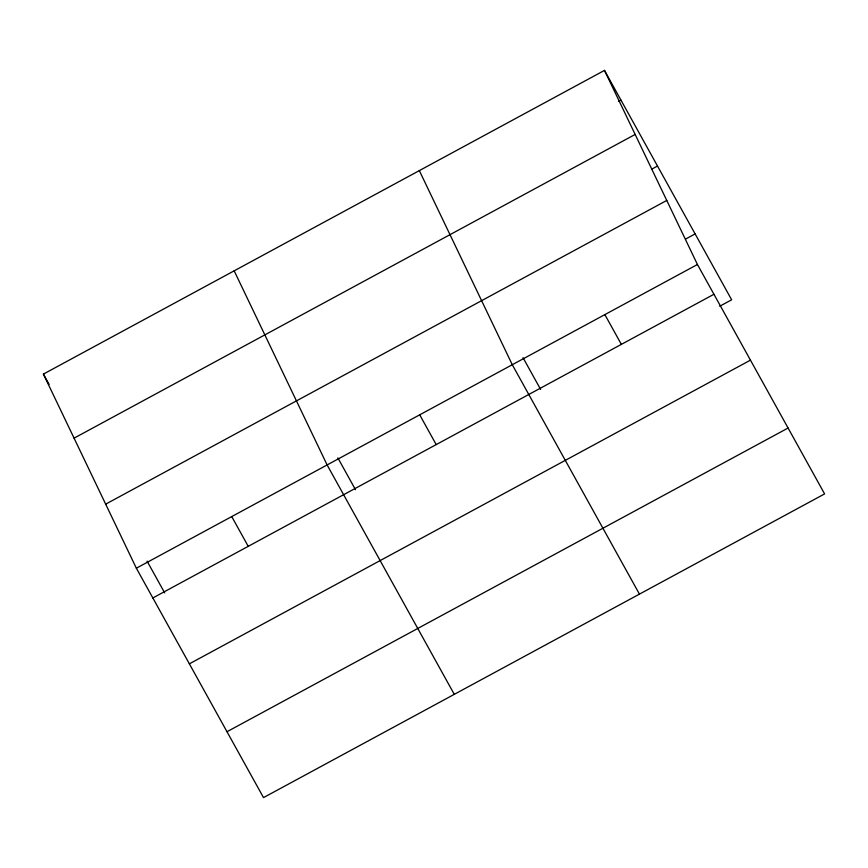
<?xml version="1.0" encoding="UTF-8"?>
<svg xmlns="http://www.w3.org/2000/svg" width="868" height="868" viewBox="0 0 868 868"><rect width="100%" height="100%" fill="white"/><g stroke="black" fill="none" stroke-linecap="round" stroke-linejoin="round"><path stroke-width="1.3" d="M604.486 70.395L697.438 264.501L824.6 493.903L263.514 797.605L136.352 568.204L43.4 374.097L604.486 70.395L731.648 299.796L719.778 306.22M618.613 101.437L620.989 100.156M74.073 438.156L635.159 134.442M651.575 169.249L657.51 166.038M105.679 504.156L666.765 200.443M685.633 239.047L695.127 233.915M136.352 568.204L697.438 264.501M152.844 597.965L713.941 294.263M189.365 663.846L750.462 360.144M226.993 731.724L788.079 428.022M604.855 314.607L621.358 344.368M523.013 357.67L540.623 389.428M639.445 594.124L512.283 364.723L419.331 170.616M419.7 414.828L436.203 444.6M337.858 457.892L355.457 489.65M454.279 694.346L327.117 464.944L234.176 270.838M231.734 516.579L248.237 546.341M43.4 374.097L49.107 384.405M147.083 561.151L164.692 592.92"/></g></svg>
